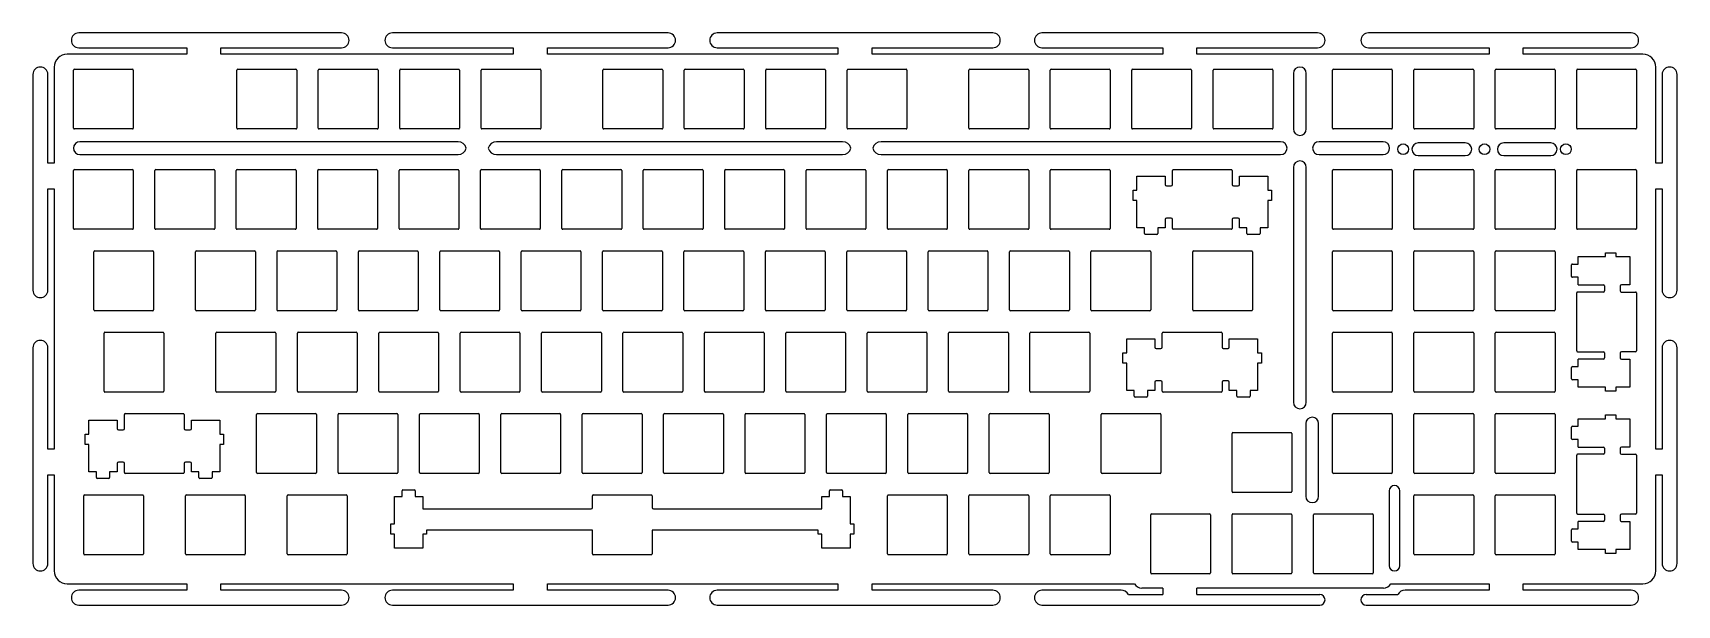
# Model space of a CAD drawing. Header units: millimetres. Extents: x 462 to 847, y 145 to 279.
import ezdxf

# ---------------------------------------------------------------- set-up
doc = ezdxf.new("R2010")
doc.units = ezdxf.units.MM

msp = doc.modelspace()

# ---------------------------------------------------------------- linework, layer by layer
at = {"color": 7, "linetype": 'Continuous'}
for p, q in [((534.74, 278.7), (473.24, 278.7)), ((611.14, 278.7), (546.64, 278.7)), ((687.14, 278.7), (622.64, 278.7)), ((763.14, 278.7), (698.64, 278.7)), ((836.53, 278.7), (775.03, 278.7)), ((498.49, 273.7), (470.49, 273.7)), ((473.24, 275.2), (498.49, 275.2)), ((498.49, 275.2), (498.49, 273.7)), ((506.49, 273.7), (506.49, 275.2)), ((506.49, 275.2), (534.74, 275.2)), ((574.89, 273.7), (506.49, 273.7)), ((546.64, 275.2), (574.89, 275.2)), ((574.89, 275.2), (574.89, 273.7)), ((582.89, 273.7), (582.89, 275.2)), ((582.89, 275.2), (611.14, 275.2)), ((650.89, 273.7), (582.89, 273.7)), ((622.64, 275.2), (650.89, 275.2)), ((650.89, 275.2), (650.89, 273.7)), ((658.89, 273.7), (658.89, 275.2)), ((658.89, 275.2), (687.14, 275.2)), ((726.89, 273.7), (658.89, 273.7)), ((698.64, 275.2), (726.89, 275.2)), ((726.89, 275.2), (726.89, 273.7)), ((734.89, 275.2), (763.14, 275.2)), ((734.89, 273.7), (734.89, 275.2)), ((803.28, 273.7), (734.89, 273.7)), ((775.03, 275.2), (803.28, 275.2)), ((803.28, 275.2), (803.28, 273.7)), ((811.28, 275.2), (836.53, 275.2)), ((811.28, 273.7), (811.28, 275.2)), ((839.28, 273.7), (811.28, 273.7)), ((467.49, 270.7), (467.49, 248.2)), ((471.99, 256.4), (471.99, 270)), ((472.19, 270.2), (485.79, 270.2)), ((485.99, 270), (485.99, 256.4)), ((510.24, 256.4), (510.24, 270)), ((510.44, 270.2), (524.04, 270.2)), ((524.24, 270), (524.24, 256.4)), ((529.29, 256.4), (529.29, 270)), ((529.49, 270.2), (543.09, 270.2)), ((543.29, 270), (543.29, 256.4)), ((548.34, 256.4), (548.34, 270)), ((548.54, 270.2), (562.14, 270.2)), ((562.34, 270), (562.34, 256.4)), ((567.39, 256.4), (567.39, 270)), ((567.59, 270.2), (581.19, 270.2)), ((581.39, 270), (581.39, 256.4)), ((595.89, 256.4), (595.89, 270)), ((596.09, 270.2), (609.69, 270.2)), ((609.89, 270), (609.89, 256.4)), ((614.94, 256.4), (614.94, 270)), ((615.14, 270.2), (628.74, 270.2)), ((628.94, 270), (628.94, 256.4)), ((633.99, 256.4), (633.99, 270)), ((634.19, 270.2), (647.79, 270.2)), ((647.99, 270), (647.99, 256.4)), ((653.04, 256.4), (653.04, 270)), ((653.24, 270.2), (666.84, 270.2)), ((667.04, 270), (667.04, 256.4)), ((681.54, 256.4), (681.54, 270)), ((681.74, 270.2), (695.34, 270.2)), ((695.54, 270), (695.54, 256.4)), ((700.59, 256.4), (700.59, 270)), ((700.79, 270.2), (714.39, 270.2)), ((714.59, 270), (714.59, 256.4)), ((719.64, 256.4), (719.64, 270)), ((719.84, 270.2), (733.44, 270.2)), ((733.64, 270), (733.64, 256.4)), ((738.69, 256.4), (738.69, 270)), ((738.89, 270.2), (752.49, 270.2)), ((752.69, 270), (752.69, 256.4)), ((766.63, 256.4), (766.63, 270)), ((766.83, 270.2), (780.43, 270.2)), ((780.63, 270), (780.63, 256.4)), ((785.68, 256.4), (785.68, 270)), ((785.88, 270.2), (799.48, 270.2)), ((799.68, 270), (799.68, 256.4)), ((804.73, 256.4), (804.73, 270)), ((804.93, 270.2), (818.53, 270.2)), ((818.73, 270), (818.73, 256.4)), ((823.78, 256.4), (823.78, 270)), ((823.98, 270.2), (837.58, 270.2)), ((837.78, 270), (837.78, 256.4)), ((842.28, 248.2), (842.28, 270.7)), ((462.49, 268.95), (462.49, 218.45)), ((465.99, 248.2), (465.99, 268.95)), ((757.49, 269.2), (757.49, 256.2)), ((760.49, 256.2), (760.49, 269.2)), ((843.78, 268.95), (843.78, 248.2)), ((847.28, 218.45), (847.28, 268.95)), ((485.79, 256.2), (472.19, 256.2)), ((524.04, 256.2), (510.44, 256.2)), ((543.09, 256.2), (529.49, 256.2)), ((562.14, 256.2), (548.54, 256.2)), ((581.19, 256.2), (567.59, 256.2)), ((609.69, 256.2), (596.09, 256.2)), ((628.74, 256.2), (615.14, 256.2)), ((647.79, 256.2), (634.19, 256.2)), ((666.84, 256.2), (653.24, 256.2)), ((695.34, 256.2), (681.74, 256.2)), ((714.39, 256.2), (700.79, 256.2)), ((733.44, 256.2), (719.84, 256.2)), ((752.49, 256.2), (738.89, 256.2)), ((780.43, 256.2), (766.83, 256.2)), ((799.48, 256.2), (785.88, 256.2)), ((818.53, 256.2), (804.93, 256.2)), ((837.58, 256.2), (823.98, 256.2)), ((561.99, 253.2), (473.49, 253.2)), ((473.49, 250.2), (561.99, 250.2)), ((651.99, 253.2), (570.99, 253.2)), ((570.99, 250.2), (651.99, 250.2)), ((754.49, 253.2), (660.99, 253.2)), ((660.99, 250.2), (754.49, 250.2)), ((778.49, 253.2), (763.49, 253.2)), ((763.49, 250.2), (778.49, 250.2)), ((797.71, 252.95), (786.71, 252.95)), ((817.71, 252.95), (806.71, 252.95)), ((467.49, 248.2), (465.99, 248.2)), ((471.99, 232.9), (471.99, 246.5)), ((472.19, 246.7), (485.79, 246.7)), ((485.99, 246.5), (485.99, 232.9)), ((491.04, 232.9), (491.04, 246.5)), ((491.24, 246.7), (504.84, 246.7)), ((505.04, 246.5), (505.04, 232.9)), ((510.09, 232.9), (510.09, 246.5)), ((510.29, 246.7), (523.89, 246.7)), ((524.09, 246.5), (524.09, 232.9)), ((529.14, 232.9), (529.14, 246.5)), ((529.34, 246.7), (542.94, 246.7)), ((543.14, 246.5), (543.14, 232.9)), ((548.19, 232.9), (548.19, 246.5)), ((548.39, 246.7), (561.99, 246.7)), ((562.19, 246.5), (562.19, 232.9)), ((567.24, 232.9), (567.24, 246.5)), ((567.44, 246.7), (581.04, 246.7)), ((581.24, 246.5), (581.24, 232.9)), ((586.29, 232.9), (586.29, 246.5)), ((586.49, 246.7), (600.09, 246.7)), ((600.29, 246.5), (600.29, 232.9)), ((605.34, 232.9), (605.34, 246.5)), ((605.54, 246.7), (619.14, 246.7)), ((619.34, 246.5), (619.34, 232.9)), ((624.39, 232.9), (624.39, 246.5)), ((624.59, 246.7), (638.19, 246.7)), ((638.39, 246.5), (638.39, 232.9)), ((643.44, 232.9), (643.44, 246.5)), ((643.64, 246.7), (657.24, 246.7)), ((657.44, 246.5), (657.44, 232.9)), ((662.49, 232.9), (662.49, 246.5)), ((662.69, 246.7), (676.29, 246.7)), ((676.49, 246.5), (676.49, 232.9)), ((681.54, 232.9), (681.54, 246.5)), ((681.74, 246.7), (695.34, 246.7)), ((695.54, 246.5), (695.54, 232.9)), ((700.59, 232.9), (700.59, 246.5)), ((700.79, 246.7), (714.39, 246.7)), ((714.59, 246.5), (714.59, 232.9)), ((729.17, 243.18), (729.17, 246.5)), ((729.37, 246.7), (742.97, 246.7)), ((743.17, 246.5), (743.17, 243.18)), ((757.49, 247.2), (757.49, 192.2)), ((760.49, 192.2), (760.49, 247.2)), ((766.63, 232.9), (766.63, 246.5)), ((766.83, 246.7), (780.43, 246.7)), ((780.63, 246.5), (780.63, 232.9)), ((785.68, 232.9), (785.68, 246.5)), ((785.88, 246.7), (799.48, 246.7)), ((786.71, 249.95), (797.71, 249.95)), ((799.68, 246.5), (799.68, 232.9)), ((804.73, 232.9), (804.73, 246.5)), ((804.93, 246.7), (818.53, 246.7)), ((806.71, 249.95), (817.71, 249.95)), ((818.73, 246.5), (818.73, 232.9)), ((823.78, 232.9), (823.78, 246.5)), ((823.98, 246.7), (837.58, 246.7)), ((837.78, 246.5), (837.78, 232.9)), ((843.78, 248.2), (842.28, 248.2)), ((720.87, 245.14), (727.47, 245.14)), ((720.87, 241.87), (720.87, 245.14)), ((727.47, 245.14), (727.47, 243.18)), ((727.77, 242.88), (728.87, 242.88)), ((743.47, 242.88), (744.57, 242.88)), ((744.87, 245.14), (751.47, 245.14)), ((744.87, 243.18), (744.87, 245.14)), ((751.47, 245.14), (751.47, 241.87)), ((465.99, 218.45), (465.99, 242.2)), ((465.99, 242.2), (467.49, 242.2)), ((467.49, 242.2), (467.49, 181.2)), ((719.97, 241.87), (720.87, 241.87)), ((719.97, 239.45), (719.97, 241.87)), ((720.87, 239.45), (719.97, 239.45)), ((720.87, 233.04), (720.87, 239.45)), ((751.47, 241.87), (752.37, 241.87)), ((752.37, 239.45), (751.47, 239.45)), ((751.47, 239.45), (751.47, 233.04)), ((752.37, 241.87), (752.37, 239.45)), ((842.28, 242.2), (843.78, 242.2)), ((842.28, 181.2), (842.28, 242.2)), ((843.78, 242.2), (843.78, 218.45)), ((727.47, 235), (727.47, 233.04)), ((728.87, 235.3), (727.77, 235.3)), ((729.17, 232.9), (729.17, 235)), ((743.17, 235), (743.17, 232.9)), ((744.57, 235.3), (743.47, 235.3)), ((744.87, 233.04), (744.87, 235)), ((485.79, 232.7), (472.19, 232.7)), ((504.84, 232.7), (491.24, 232.7)), ((523.89, 232.7), (510.29, 232.7)), ((542.94, 232.7), (529.34, 232.7)), ((561.99, 232.7), (548.39, 232.7)), ((581.04, 232.7), (567.44, 232.7)), ((600.09, 232.7), (586.49, 232.7)), ((619.14, 232.7), (605.54, 232.7)), ((638.19, 232.7), (624.59, 232.7)), ((657.24, 232.7), (643.64, 232.7)), ((676.29, 232.7), (662.69, 232.7)), ((695.34, 232.7), (681.74, 232.7)), ((714.39, 232.7), (700.79, 232.7)), ((722.62, 233.04), (720.87, 233.04)), ((722.62, 231.7), (722.62, 233.04)), ((725.52, 231.5), (722.82, 231.5)), ((727.47, 233.04), (725.72, 233.04)), ((725.72, 233.04), (725.72, 231.7)), ((742.97, 232.7), (729.37, 232.7)), ((746.62, 233.04), (744.87, 233.04)), ((746.62, 231.7), (746.62, 233.04)), ((749.52, 231.5), (746.82, 231.5)), ((751.47, 233.04), (749.72, 233.04)), ((749.72, 233.04), (749.72, 231.7)), ((780.43, 232.7), (766.83, 232.7)), ((799.48, 232.7), (785.88, 232.7)), ((818.53, 232.7), (804.93, 232.7)), ((837.58, 232.7), (823.98, 232.7)), ((476.75, 213.85), (476.75, 227.45)), ((476.95, 227.65), (490.55, 227.65)), ((490.75, 227.45), (490.75, 213.85)), ((500.56, 213.85), (500.56, 227.45)), ((500.76, 227.65), (514.36, 227.65)), ((514.56, 227.45), (514.56, 213.85)), ((519.61, 227.45), (519.61, 213.85)), ((519.81, 227.65), (533.41, 227.65)), ((533.61, 227.45), (533.61, 213.85)), ((538.66, 213.85), (538.66, 227.45)), ((538.86, 227.65), (552.46, 227.65)), ((552.66, 227.45), (552.66, 213.85)), ((557.71, 213.85), (557.71, 227.45)), ((557.91, 227.65), (571.51, 227.65)), ((571.71, 227.45), (571.71, 213.85)), ((576.76, 213.85), (576.76, 227.45)), ((576.96, 227.65), (590.56, 227.65)), ((590.76, 227.45), (590.76, 213.85)), ((595.81, 213.85), (595.81, 227.45)), ((596.01, 227.65), (609.61, 227.65)), ((609.81, 227.45), (609.81, 213.85)), ((614.86, 213.85), (614.86, 227.45)), ((615.06, 227.65), (628.66, 227.65)), ((628.86, 227.45), (628.86, 213.85)), ((633.91, 213.85), (633.91, 227.45)), ((634.11, 227.65), (647.71, 227.65)), ((647.91, 227.45), (647.91, 213.85)), ((652.96, 213.85), (652.96, 227.45)), ((653.16, 227.65), (666.76, 227.65)), ((666.96, 227.45), (666.96, 213.85)), ((672.01, 213.85), (672.01, 227.45)), ((672.21, 227.65), (685.81, 227.65)), ((686.01, 227.45), (686.01, 213.85)), ((691.06, 213.85), (691.06, 227.45)), ((691.26, 227.65), (704.86, 227.65)), ((705.06, 227.45), (705.06, 213.85)), ((710.11, 213.85), (710.11, 227.45)), ((710.31, 227.65), (723.91, 227.65)), ((724.11, 227.45), (724.11, 213.85)), ((733.92, 213.85), (733.92, 227.45)), ((734.12, 227.65), (747.72, 227.65)), ((747.92, 227.45), (747.92, 213.85)), ((766.63, 213.85), (766.63, 227.45)), ((766.83, 227.65), (780.43, 227.65)), ((780.63, 227.45), (780.63, 213.85)), ((785.68, 213.85), (785.68, 227.45)), ((785.88, 227.65), (799.48, 227.65)), ((799.68, 227.45), (799.68, 213.85)), ((804.73, 213.85), (804.73, 227.45)), ((804.93, 227.65), (818.53, 227.65)), ((818.73, 227.45), (818.73, 213.85)), ((830.53, 227.22), (832.95, 227.22)), ((830.53, 226.32), (830.53, 227.22)), ((832.95, 227.22), (832.95, 226.32)), ((822.58, 221.67), (822.58, 224.37)), ((822.78, 224.57), (824.12, 224.57)), ((824.12, 226.32), (830.53, 226.32)), ((824.12, 224.57), (824.12, 226.32)), ((832.95, 226.32), (836.22, 226.32)), ((836.22, 226.32), (836.22, 219.72)), ((824.12, 221.47), (822.78, 221.47)), ((824.12, 219.72), (824.12, 221.47)), ((824.12, 219.72), (830.03, 219.72)), ((830.28, 219.47), (830.28, 218.27)), ((833.96, 219.42), (833.96, 218.32)), ((836.22, 219.72), (834.26, 219.72)), ((823.78, 204.22), (823.78, 217.82)), ((830.03, 218.02), (823.98, 218.02)), ((834.26, 218.02), (837.58, 218.02)), ((837.78, 217.82), (837.78, 204.22)), ((490.55, 213.65), (476.95, 213.65)), ((514.36, 213.65), (500.76, 213.65)), ((533.41, 213.65), (519.81, 213.65)), ((552.46, 213.65), (538.86, 213.65)), ((571.51, 213.65), (557.91, 213.65)), ((590.56, 213.65), (576.96, 213.65)), ((609.61, 213.65), (596.01, 213.65)), ((628.66, 213.65), (615.06, 213.65)), ((647.71, 213.65), (634.11, 213.65)), ((666.76, 213.65), (653.16, 213.65)), ((685.81, 213.65), (672.21, 213.65)), ((704.86, 213.65), (691.26, 213.65)), ((723.91, 213.65), (710.31, 213.65)), ((747.72, 213.65), (734.12, 213.65)), ((780.43, 213.65), (766.83, 213.65)), ((799.48, 213.65), (785.88, 213.65)), ((818.53, 213.65), (804.93, 213.65)), ((479.14, 194.8), (479.14, 208.4)), ((479.34, 208.6), (492.94, 208.6)), ((493.14, 208.4), (493.14, 194.8)), ((505.33, 194.8), (505.33, 208.4)), ((505.53, 208.6), (519.13, 208.6)), ((519.33, 208.4), (519.33, 194.8)), ((524.38, 194.8), (524.38, 208.4)), ((524.58, 208.6), (538.18, 208.6)), ((538.38, 208.4), (538.38, 194.8)), ((543.43, 194.8), (543.43, 208.4)), ((543.63, 208.6), (557.23, 208.6)), ((557.43, 208.4), (557.43, 194.8)), ((562.48, 194.8), (562.48, 208.4)), ((562.68, 208.6), (576.28, 208.6)), ((576.48, 208.4), (576.48, 194.8)), ((581.53, 194.8), (581.53, 208.4)), ((581.73, 208.6), (595.33, 208.6)), ((595.53, 208.4), (595.53, 194.8)), ((600.58, 194.8), (600.58, 208.4)), ((600.78, 208.6), (614.38, 208.6)), ((614.58, 208.4), (614.58, 194.8)), ((619.63, 194.8), (619.63, 208.4)), ((619.83, 208.6), (633.43, 208.6)), ((633.63, 208.4), (633.63, 194.8)), ((638.68, 194.8), (638.68, 208.4)), ((638.88, 208.6), (652.48, 208.6)), ((652.68, 208.4), (652.68, 194.8)), ((657.73, 194.8), (657.73, 208.4)), ((657.93, 208.6), (671.53, 208.6)), ((671.73, 208.4), (671.73, 194.8)), ((676.78, 194.8), (676.78, 208.4)), ((676.98, 208.6), (690.58, 208.6)), ((690.78, 208.4), (690.78, 194.8)), ((695.83, 194.8), (695.83, 208.4)), ((696.03, 208.6), (709.63, 208.6)), ((709.83, 208.4), (709.83, 194.8)), ((726.78, 205.08), (726.78, 208.4)), ((726.98, 208.6), (740.58, 208.6)), ((740.78, 208.4), (740.78, 205.08)), ((766.63, 194.8), (766.63, 208.4)), ((766.83, 208.6), (780.43, 208.6)), ((780.63, 208.4), (780.63, 194.8)), ((785.68, 194.8), (785.68, 208.4)), ((785.88, 208.6), (799.48, 208.6)), ((799.68, 208.4), (799.68, 194.8)), ((804.73, 194.8), (804.73, 208.4)), ((804.93, 208.6), (818.53, 208.6)), ((818.73, 208.4), (818.73, 194.8)), ((462.49, 204.95), (462.49, 154.45)), ((465.99, 181.2), (465.99, 204.95)), ((718.48, 207.04), (725.08, 207.04)), ((718.48, 203.77), (718.48, 207.04)), ((725.08, 207.04), (725.08, 205.08)), ((725.38, 204.78), (726.48, 204.78)), ((741.08, 204.78), (742.18, 204.78)), ((742.48, 207.04), (749.08, 207.04)), ((742.48, 205.08), (742.48, 207.04)), ((749.08, 207.04), (749.08, 203.77)), ((823.98, 204.02), (830.03, 204.02)), ((837.58, 204.02), (834.26, 204.02)), ((843.78, 204.95), (843.78, 181.2)), ((847.28, 154.45), (847.28, 204.95)), ((717.58, 203.77), (718.48, 203.77)), ((717.58, 201.35), (717.58, 203.77)), ((718.48, 201.35), (717.58, 201.35)), ((718.48, 194.94), (718.48, 201.35)), ((749.08, 203.77), (749.98, 203.77)), ((749.98, 201.35), (749.08, 201.35)), ((749.08, 201.35), (749.08, 194.94)), ((749.98, 203.77), (749.98, 201.35)), ((822.58, 197.67), (822.58, 200.37)), ((822.78, 200.57), (824.12, 200.57)), ((830.03, 202.32), (824.12, 202.32)), ((824.12, 200.57), (824.12, 202.32)), ((830.28, 203.77), (830.28, 202.57)), ((833.96, 203.72), (833.96, 202.62)), ((834.26, 202.32), (836.22, 202.32)), ((836.22, 202.32), (836.22, 195.72)), ((725.08, 196.9), (725.08, 194.94)), ((726.48, 197.2), (725.38, 197.2)), ((726.78, 194.8), (726.78, 196.9)), ((740.78, 196.9), (740.78, 194.8)), ((742.18, 197.2), (741.08, 197.2)), ((742.48, 194.94), (742.48, 196.9)), ((824.12, 197.47), (822.78, 197.47)), ((824.12, 195.72), (824.12, 197.47)), ((492.94, 194.6), (479.34, 194.6)), ((519.13, 194.6), (505.53, 194.6)), ((538.18, 194.6), (524.58, 194.6)), ((557.23, 194.6), (543.63, 194.6)), ((576.28, 194.6), (562.68, 194.6)), ((595.33, 194.6), (581.73, 194.6)), ((614.38, 194.6), (600.78, 194.6)), ((633.43, 194.6), (619.83, 194.6)), ((652.48, 194.6), (638.88, 194.6)), ((671.53, 194.6), (657.93, 194.6)), ((690.58, 194.6), (676.98, 194.6)), ((709.63, 194.6), (696.03, 194.6)), ((720.23, 194.94), (718.48, 194.94)), ((720.23, 193.6), (720.23, 194.94)), ((723.13, 193.4), (720.43, 193.4)), ((725.08, 194.94), (723.33, 194.94)), ((723.33, 194.94), (723.33, 193.6)), ((740.58, 194.6), (726.98, 194.6)), ((744.23, 194.94), (742.48, 194.94)), ((744.23, 193.6), (744.23, 194.94)), ((747.13, 193.4), (744.43, 193.4)), ((749.08, 194.94), (747.33, 194.94)), ((747.33, 194.94), (747.33, 193.6)), ((780.43, 194.6), (766.83, 194.6)), ((799.48, 194.6), (785.88, 194.6)), ((818.53, 194.6), (804.93, 194.6)), ((830.53, 195.72), (824.12, 195.72)), ((830.53, 194.82), (830.53, 195.72)), ((832.95, 194.82), (830.53, 194.82)), ((836.22, 195.72), (832.95, 195.72)), ((832.95, 195.72), (832.95, 194.82)), ((483.9, 186.03), (483.9, 189.35)), ((484.1, 189.55), (497.7, 189.55)), ((497.9, 189.35), (497.9, 186.03)), ((514.85, 175.75), (514.85, 189.35)), ((515.05, 189.55), (528.65, 189.55)), ((528.85, 189.35), (528.85, 175.75)), ((533.9, 175.75), (533.9, 189.35)), ((534.1, 189.55), (547.7, 189.55)), ((547.9, 189.35), (547.9, 175.75)), ((552.95, 175.75), (552.95, 189.35)), ((553.15, 189.55), (566.75, 189.55)), ((566.95, 189.35), (566.95, 175.75)), ((572, 175.75), (572, 189.35)), ((572.2, 189.55), (585.8, 189.55)), ((586, 189.35), (586, 175.75)), ((591.05, 175.75), (591.05, 189.35)), ((591.25, 189.55), (604.85, 189.55)), ((605.05, 189.35), (605.05, 175.75)), ((610.1, 175.75), (610.1, 189.35)), ((610.3, 189.55), (623.9, 189.55)), ((624.1, 189.35), (624.1, 175.75)), ((629.15, 175.75), (629.15, 189.35)), ((629.35, 189.55), (642.95, 189.55)), ((643.15, 189.35), (643.15, 175.75)), ((648.2, 175.75), (648.2, 189.35)), ((648.4, 189.55), (662, 189.55)), ((662.2, 189.35), (662.2, 175.75)), ((667.25, 175.75), (667.25, 189.35)), ((667.45, 189.55), (681.05, 189.55)), ((681.25, 189.35), (681.25, 175.75)), ((686.3, 175.75), (686.3, 189.35)), ((686.5, 189.55), (700.1, 189.55)), ((700.3, 189.35), (700.3, 175.75)), ((712.49, 175.75), (712.49, 189.35)), ((712.69, 189.55), (726.29, 189.55)), ((726.49, 189.35), (726.49, 175.75)), ((766.63, 175.75), (766.63, 189.35)), ((766.83, 189.55), (780.43, 189.55)), ((780.63, 189.35), (780.63, 175.75)), ((785.68, 175.75), (785.68, 189.35)), ((785.88, 189.55), (799.48, 189.55)), ((799.68, 189.35), (799.68, 175.75)), ((804.73, 175.75), (804.73, 189.35)), ((804.93, 189.55), (818.53, 189.55)), ((818.73, 189.35), (818.73, 175.75)), ((830.53, 189.22), (832.95, 189.22)), ((830.53, 188.32), (830.53, 189.22)), ((832.95, 189.22), (832.95, 188.32)), ((474.7, 182.3), (474.7, 184.72)), ((474.7, 184.72), (475.6, 184.72)), ((475.6, 184.72), (475.6, 187.99)), ((475.6, 187.99), (482.2, 187.99)), ((482.2, 187.99), (482.2, 186.03)), ((482.5, 185.73), (483.6, 185.73)), ((498.2, 185.73), (499.3, 185.73)), ((499.6, 186.03), (499.6, 187.99)), ((499.6, 187.99), (506.2, 187.99)), ((506.2, 187.99), (506.2, 184.72)), ((506.2, 184.72), (507.1, 184.72)), ((507.1, 184.72), (507.1, 182.3)), ((743.13, 171.3), (743.13, 184.9)), ((743.33, 185.1), (756.93, 185.1)), ((757.13, 184.9), (757.13, 171.3)), ((760.38, 187.2), (760.38, 170.2)), ((763.38, 170.2), (763.38, 187.2)), ((822.58, 183.67), (822.58, 186.37)), ((822.78, 186.57), (824.12, 186.57)), ((824.12, 188.32), (830.53, 188.32)), ((824.12, 186.57), (824.12, 188.32)), ((832.95, 188.32), (836.22, 188.32)), ((836.22, 188.32), (836.22, 181.72)), ((467.49, 181.2), (465.99, 181.2)), ((475.6, 182.3), (474.7, 182.3)), ((475.6, 175.89), (475.6, 182.3)), ((506.2, 182.3), (506.2, 175.89)), ((507.1, 182.3), (506.2, 182.3)), ((824.12, 183.47), (822.78, 183.47)), ((824.12, 181.72), (824.12, 183.47)), ((824.12, 181.72), (830.03, 181.72)), ((830.28, 181.47), (830.28, 180.27)), ((833.96, 181.42), (833.96, 180.32)), ((836.22, 181.72), (834.26, 181.72)), ((843.78, 181.2), (842.28, 181.2)), ((482.2, 177.85), (482.2, 175.89)), ((483.6, 178.15), (482.5, 178.15)), ((483.9, 175.75), (483.9, 177.85)), ((497.9, 177.85), (497.9, 175.75)), ((499.3, 178.15), (498.2, 178.15)), ((499.6, 175.89), (499.6, 177.85)), ((823.78, 166.22), (823.78, 179.82)), ((830.03, 180.02), (823.98, 180.02)), ((834.26, 180.02), (837.58, 180.02)), ((837.78, 179.82), (837.78, 166.22)), ((465.99, 154.45), (465.99, 175.2)), ((465.99, 175.2), (467.49, 175.2)), ((467.49, 175.2), (467.49, 152.7)), ((477.35, 175.89), (475.6, 175.89)), ((477.35, 174.55), (477.35, 175.89)), ((480.25, 174.35), (477.55, 174.35)), ((480.45, 175.89), (480.45, 174.55)), ((482.2, 175.89), (480.45, 175.89)), ((497.7, 175.55), (484.1, 175.55)), ((501.35, 175.89), (499.6, 175.89)), ((501.35, 174.55), (501.35, 175.89)), ((504.25, 174.35), (501.55, 174.35)), ((504.45, 175.89), (504.45, 174.55)), ((506.2, 175.89), (504.45, 175.89)), ((528.65, 175.55), (515.05, 175.55)), ((547.7, 175.55), (534.1, 175.55)), ((566.75, 175.55), (553.15, 175.55)), ((585.8, 175.55), (572.2, 175.55)), ((604.85, 175.55), (591.25, 175.55)), ((623.9, 175.55), (610.3, 175.55)), ((642.95, 175.55), (629.35, 175.55)), ((662, 175.55), (648.4, 175.55)), ((681.05, 175.55), (667.45, 175.55)), ((700.1, 175.55), (686.5, 175.55)), ((726.29, 175.55), (712.69, 175.55)), ((780.43, 175.55), (766.83, 175.55)), ((799.48, 175.55), (785.88, 175.55)), ((818.53, 175.55), (804.93, 175.55)), ((842.28, 175.2), (843.78, 175.2)), ((842.28, 152.7), (842.28, 175.2)), ((843.78, 175.2), (843.78, 154.45)), ((474.39, 156.7), (474.39, 170.3)), ((474.59, 170.5), (488.19, 170.5)), ((488.39, 170.3), (488.39, 156.7)), ((498.2, 156.7), (498.2, 170.3)), ((498.4, 170.5), (512, 170.5)), ((512.2, 170.3), (512.2, 156.7)), ((522.01, 156.7), (522.01, 170.3)), ((522.21, 170.5), (535.81, 170.5)), ((536.01, 170.3), (536.01, 156.7)), ((547.13, 163.75), (547.13, 170.16)), ((547.13, 170.16), (548.88, 170.16)), ((548.88, 170.16), (548.88, 171.5)), ((549.08, 171.7), (551.78, 171.7)), ((551.98, 171.5), (551.98, 170.16)), ((551.98, 170.16), (553.73, 170.16)), ((553.73, 170.16), (553.73, 167.25)), ((593.43, 167.55), (593.43, 170.3)), ((593.63, 170.5), (607.23, 170.5)), ((607.43, 170.3), (607.43, 167.55)), ((647.13, 170.16), (648.88, 170.16)), ((647.13, 167.25), (647.13, 170.16)), ((648.88, 170.16), (648.88, 171.5)), ((649.08, 171.7), (651.78, 171.7)), ((651.98, 171.5), (651.98, 170.16)), ((651.98, 170.16), (653.73, 170.16)), ((653.73, 170.16), (653.73, 163.75)), ((662.48, 156.7), (662.48, 170.3)), ((662.68, 170.5), (676.28, 170.5)), ((676.48, 170.3), (676.48, 156.7)), ((681.53, 156.7), (681.53, 170.3)), ((681.73, 170.5), (695.33, 170.5)), ((695.53, 170.3), (695.53, 156.7)), ((700.58, 156.7), (700.58, 170.3)), ((700.78, 170.5), (714.38, 170.5)), ((714.58, 170.3), (714.58, 156.7)), ((756.93, 171.1), (743.33, 171.1)), ((779.88, 171.45), (779.88, 153.95)), ((782.38, 153.95), (782.38, 171.45)), ((785.68, 156.7), (785.68, 170.3)), ((785.88, 170.5), (799.48, 170.5)), ((799.68, 170.3), (799.68, 156.7)), ((804.73, 156.7), (804.73, 170.3)), ((804.93, 170.5), (818.53, 170.5)), ((818.73, 170.3), (818.73, 156.7)), ((553.73, 167.25), (593.13, 167.25)), ((607.73, 167.25), (647.13, 167.25)), ((724.08, 152.25), (724.08, 165.85)), ((724.28, 166.05), (737.88, 166.05)), ((738.08, 165.85), (738.08, 152.25)), ((743.13, 152.25), (743.13, 165.85)), ((743.33, 166.05), (756.93, 166.05)), ((757.13, 165.85), (757.13, 152.25)), ((762.18, 152.25), (762.18, 165.85)), ((762.38, 166.05), (775.98, 166.05)), ((776.18, 165.85), (776.18, 152.25)), ((823.98, 166.02), (830.03, 166.02)), ((830.28, 165.77), (830.28, 164.57)), ((833.96, 165.72), (833.96, 164.62)), ((837.58, 166.02), (834.26, 166.02)), ((546.23, 161.33), (546.23, 163.75)), ((546.23, 163.75), (547.13, 163.75)), ((554.63, 162.25), (554.63, 161.33)), ((593.43, 162.25), (554.63, 162.25)), ((593.43, 156.7), (593.43, 162.25)), ((607.43, 162.25), (607.43, 156.7)), ((646.23, 162.25), (607.43, 162.25)), ((646.23, 161.33), (646.23, 162.25)), ((653.73, 163.75), (654.63, 163.75)), ((654.63, 163.75), (654.63, 161.33)), ((822.58, 159.67), (822.58, 162.37)), ((822.78, 162.57), (824.12, 162.57)), ((830.03, 164.32), (824.12, 164.32)), ((824.12, 162.57), (824.12, 164.32)), ((834.26, 164.32), (836.22, 164.32)), ((836.22, 164.32), (836.22, 157.72)), ((547.13, 161.33), (546.23, 161.33)), ((547.13, 158.06), (547.13, 161.33)), ((553.73, 158.06), (547.13, 158.06)), ((553.73, 161.33), (553.73, 158.06)), ((554.63, 161.33), (553.73, 161.33)), ((647.13, 161.33), (646.23, 161.33)), ((647.13, 158.06), (647.13, 161.33)), ((653.73, 158.06), (647.13, 158.06)), ((654.63, 161.33), (653.73, 161.33)), ((653.73, 161.33), (653.73, 158.06)), ((824.12, 159.47), (822.78, 159.47)), ((824.12, 157.72), (824.12, 159.47)), ((488.19, 156.5), (474.59, 156.5)), ((512, 156.5), (498.4, 156.5)), ((535.81, 156.5), (522.21, 156.5)), ((607.23, 156.5), (593.63, 156.5)), ((676.28, 156.5), (662.68, 156.5)), ((695.33, 156.5), (681.73, 156.5)), ((714.38, 156.5), (700.78, 156.5)), ((799.48, 156.5), (785.88, 156.5)), ((818.53, 156.5), (804.93, 156.5)), ((830.53, 157.72), (824.12, 157.72)), ((830.53, 156.82), (830.53, 157.72)), ((832.95, 156.82), (830.53, 156.82)), ((836.22, 157.72), (832.95, 157.72)), ((832.95, 157.72), (832.95, 156.82)), ((737.88, 152.05), (724.28, 152.05)), ((756.93, 152.05), (743.33, 152.05)), ((775.98, 152.05), (762.38, 152.05)), ((470.49, 149.7), (498.49, 149.7)), ((498.49, 148.2), (473.24, 148.2)), ((498.49, 149.7), (498.49, 148.2)), ((506.49, 148.2), (506.49, 149.7)), ((506.49, 149.7), (574.89, 149.7)), ((534.74, 148.2), (506.49, 148.2)), ((574.89, 148.2), (546.64, 148.2)), ((574.89, 149.7), (574.89, 148.2)), ((582.89, 148.2), (582.89, 149.7)), ((582.89, 149.7), (650.89, 149.7)), ((611.14, 148.2), (582.89, 148.2)), ((650.89, 148.2), (622.64, 148.2)), ((650.89, 149.7), (650.89, 148.2)), ((658.89, 149.7), (720.28, 149.7)), ((658.89, 148.2), (658.89, 149.7)), ((687.14, 148.2), (658.89, 148.2)), ((717.15, 148.2), (698.64, 148.2)), ((718.89, 147.2), (726.89, 147.2)), ((726.89, 148.7), (722.01, 148.7)), ((726.89, 148.7), (726.89, 147.2)), ((778.55, 148.7), (734.89, 148.7)), ((734.89, 147.2), (734.89, 148.7)), ((734.89, 147.2), (763.64, 147.2)), ((774.53, 147.2), (781.89, 147.2)), ((780.28, 149.7), (803.28, 149.7)), ((803.28, 148.2), (783.62, 148.2)), ((803.28, 149.7), (803.28, 148.2)), ((811.28, 149.7), (839.28, 149.7)), ((811.28, 148.2), (811.28, 149.7)), ((836.53, 148.2), (811.28, 148.2)), ((473.24, 144.7), (534.74, 144.7)), ((546.64, 144.7), (611.14, 144.7)), ((622.64, 144.7), (687.14, 144.7)), ((698.64, 144.7), (763.64, 144.7)), ((774.53, 144.7), (836.53, 144.7))]:
    msp.add_line(p, q, dxfattribs=at)
for centre in [(783.16, 251.45), (802.21, 251.45), (821.26, 251.45)]:
    msp.add_circle(centre, 1.25, dxfattribs=at)
for centre, radius, start, end in [((473.24, 276.95), 1.75, 90, 270), ((534.74, 276.95), 1.75, 270, 90), ((546.64, 276.95), 1.75, 90, 270), ((611.14, 276.95), 1.75, 270, 90), ((622.64, 276.95), 1.75, 90, 270), ((687.14, 276.95), 1.75, 270, 90), ((698.64, 276.95), 1.75, 90, 270), ((763.14, 276.95), 1.75, 270, 90), ((775.03, 276.95), 1.75, 90, 270), ((836.53, 276.95), 1.75, 270, 90), ((470.49, 270.7), 3, 90, 180), ((839.28, 270.7), 3, 0, 90), ((464.24, 268.95), 1.75, 0, 180), ((472.19, 270), 0.2, 90, 180), ((485.79, 270), 0.2, 0, 90), ((510.44, 270), 0.2, 90, 180), ((524.04, 270), 0.2, 0, 90), ((529.49, 270), 0.2, 90, 180), ((543.09, 270), 0.2, 0, 90), ((548.54, 270), 0.2, 90, 180), ((562.14, 270), 0.2, 0, 90), ((567.59, 270), 0.2, 90, 180), ((581.19, 270), 0.2, 0, 90), ((596.09, 270), 0.2, 90, 180), ((609.69, 270), 0.2, 0, 90), ((615.14, 270), 0.2, 90, 180), ((628.74, 270), 0.2, 0, 90), ((634.19, 270), 0.2, 90, 180), ((647.79, 270), 0.2, 0, 90), ((653.24, 270), 0.2, 90, 180), ((666.84, 270), 0.2, 0, 90), ((681.74, 270), 0.2, 90, 180), ((695.34, 270), 0.2, 0, 90), ((700.79, 270), 0.2, 90, 180), ((714.39, 270), 0.2, 0, 90), ((719.84, 270), 0.2, 90, 180), ((733.44, 270), 0.2, 0, 90), ((738.89, 270), 0.2, 90, 180), ((752.49, 270), 0.2, 0, 90), ((758.99, 269.2), 1.5, 0, 180), ((766.83, 270), 0.2, 90, 180), ((780.43, 270), 0.2, 0, 90), ((785.88, 270), 0.2, 90, 180), ((799.48, 270), 0.2, 0, 90), ((804.93, 270), 0.2, 90, 180), ((818.53, 270), 0.2, 0, 90), ((823.98, 270), 0.2, 90, 180), ((837.58, 270), 0.2, 0, 90), ((845.53, 268.95), 1.75, 0, 180), ((472.19, 256.4), 0.2, 180, 270), ((485.79, 256.4), 0.2, 270, 0), ((510.44, 256.4), 0.2, 180, 270), ((524.04, 256.4), 0.2, 270, 0), ((529.49, 256.4), 0.2, 180, 270), ((543.09, 256.4), 0.2, 270, 0), ((548.54, 256.4), 0.2, 180, 270), ((562.14, 256.4), 0.2, 270, 0), ((567.59, 256.4), 0.2, 180, 270), ((581.19, 256.4), 0.2, 270, 0), ((596.09, 256.4), 0.2, 180, 270), ((609.69, 256.4), 0.2, 270, 0), ((615.14, 256.4), 0.2, 180, 270), ((628.74, 256.4), 0.2, 270, 0), ((634.19, 256.4), 0.2, 180, 270), ((647.79, 256.4), 0.2, 270, 0), ((653.24, 256.4), 0.2, 180, 270), ((666.84, 256.4), 0.2, 270, 0), ((681.74, 256.4), 0.2, 180, 270), ((695.34, 256.4), 0.2, 270, 0), ((700.79, 256.4), 0.2, 180, 270), ((714.39, 256.4), 0.2, 270, 0), ((719.84, 256.4), 0.2, 180, 270), ((733.44, 256.4), 0.2, 270, 0), ((738.89, 256.4), 0.2, 180, 270), ((752.49, 256.4), 0.2, 270, 0), ((758.99, 256.2), 1.5, 180, 0), ((766.83, 256.4), 0.2, 180, 270), ((780.43, 256.4), 0.2, 270, 0), ((785.88, 256.4), 0.2, 180, 270), ((799.48, 256.4), 0.2, 270, 0), ((804.93, 256.4), 0.2, 180, 270), ((818.53, 256.4), 0.2, 270, 0), ((823.98, 256.4), 0.2, 180, 270), ((837.58, 256.4), 0.2, 270, 0), ((473.49, 251.7), 1.5, 90, 270), ((561.99, 251.2), 2, 14.4775, 90), ((561.99, 252.2), 2, 270, 345.5225), ((570.99, 251.2), 2, 90, 165.5225), ((570.99, 252.2), 2, 194.4775, 270), ((651.99, 251.2), 2, 14.4775, 90), ((651.99, 252.2), 2, 270, 345.5225), ((660.99, 251.2), 2, 90, 165.5225), ((660.99, 252.2), 2, 194.4775, 270), ((754.49, 251.7), 1.5, 270, 90), ((763.49, 251.7), 1.5, 90, 270), ((778.49, 251.7), 1.5, 270, 90), ((786.71, 251.45), 1.5, 90, 270), ((797.71, 251.45), 1.5, 270, 90), ((806.71, 251.45), 1.5, 90, 270), ((817.71, 251.45), 1.5, 270, 90), ((472.19, 246.5), 0.2, 90, 180), ((485.79, 246.5), 0.2, 0, 90), ((491.24, 246.5), 0.2, 90, 180), ((504.84, 246.5), 0.2, 0, 90), ((510.29, 246.5), 0.2, 90, 180), ((523.89, 246.5), 0.2, 0, 90), ((529.34, 246.5), 0.2, 90, 180), ((542.94, 246.5), 0.2, 0, 90), ((548.39, 246.5), 0.2, 90, 180), ((561.99, 246.5), 0.2, 0, 90), ((567.44, 246.5), 0.2, 90, 180), ((581.04, 246.5), 0.2, 0, 90), ((586.49, 246.5), 0.2, 90, 180), ((600.09, 246.5), 0.2, 0, 90), ((605.54, 246.5), 0.2, 90, 180), ((619.14, 246.5), 0.2, 0, 90), ((624.59, 246.5), 0.2, 90, 180), ((638.19, 246.5), 0.2, 0, 90), ((643.64, 246.5), 0.2, 90, 180), ((657.24, 246.5), 0.2, 0, 90), ((662.69, 246.5), 0.2, 90, 180), ((676.29, 246.5), 0.2, 0, 90), ((681.74, 246.5), 0.2, 90, 180), ((695.34, 246.5), 0.2, 0, 90), ((700.79, 246.5), 0.2, 90, 180), ((714.39, 246.5), 0.2, 0, 90), ((729.37, 246.5), 0.2, 90, 180), ((742.97, 246.5), 0.2, 0, 90), ((758.99, 247.2), 1.5, 0, 180), ((766.83, 246.5), 0.2, 90, 180), ((780.43, 246.5), 0.2, 0, 90), ((785.88, 246.5), 0.2, 90, 180), ((799.48, 246.5), 0.2, 0, 90), ((804.93, 246.5), 0.2, 90, 180), ((818.53, 246.5), 0.2, 0, 90), ((823.98, 246.5), 0.2, 90, 180), ((837.58, 246.5), 0.2, 0, 90), ((727.77, 243.18), 0.3, 180, 270), ((728.87, 243.18), 0.3, 270, 0), ((743.47, 243.18), 0.3, 180, 270), ((744.57, 243.18), 0.3, 270, 0), ((727.77, 235), 0.3, 90, 180), ((728.87, 235), 0.3, 0, 90), ((743.47, 235), 0.3, 90, 180), ((744.57, 235), 0.3, 0, 90), ((472.19, 232.9), 0.2, 180, 270), ((485.79, 232.9), 0.2, 270, 0), ((491.24, 232.9), 0.2, 180, 270), ((504.84, 232.9), 0.2, 270, 0), ((510.29, 232.9), 0.2, 180, 270), ((523.89, 232.9), 0.2, 270, 0), ((529.34, 232.9), 0.2, 180, 270), ((542.94, 232.9), 0.2, 270, 0), ((548.39, 232.9), 0.2, 180, 270), ((561.99, 232.9), 0.2, 270, 0), ((567.44, 232.9), 0.2, 180, 270), ((581.04, 232.9), 0.2, 270, 0), ((586.49, 232.9), 0.2, 180, 270), ((600.09, 232.9), 0.2, 270, 0), ((605.54, 232.9), 0.2, 180, 270), ((619.14, 232.9), 0.2, 270, 0), ((624.59, 232.9), 0.2, 180, 270), ((638.19, 232.9), 0.2, 270, 0), ((643.64, 232.9), 0.2, 180, 270), ((657.24, 232.9), 0.2, 270, 0), ((662.69, 232.9), 0.2, 180, 270), ((676.29, 232.9), 0.2, 270, 0), ((681.74, 232.9), 0.2, 180, 270), ((695.34, 232.9), 0.2, 270, 0), ((700.79, 232.9), 0.2, 180, 270), ((714.39, 232.9), 0.2, 270, 0), ((722.82, 231.7), 0.2, 180, 270), ((725.52, 231.7), 0.2, 270, 0), ((729.37, 232.9), 0.2, 180, 270), ((742.97, 232.9), 0.2, 270, 0), ((746.82, 231.7), 0.2, 180, 270), ((749.52, 231.7), 0.2, 270, 0), ((766.83, 232.9), 0.2, 180, 270), ((780.43, 232.9), 0.2, 270, 0), ((785.88, 232.9), 0.2, 180, 270), ((799.48, 232.9), 0.2, 270, 0), ((804.93, 232.9), 0.2, 180, 270), ((818.53, 232.9), 0.2, 270, 0), ((823.98, 232.9), 0.2, 180, 270), ((837.58, 232.9), 0.2, 270, 0), ((476.95, 227.45), 0.2, 90, 180), ((490.55, 227.45), 0.2, 0, 90), ((500.76, 227.45), 0.2, 90, 180), ((514.36, 227.45), 0.2, 0, 90), ((519.81, 227.45), 0.2, 90, 180), ((533.41, 227.45), 0.2, 0, 90), ((538.86, 227.45), 0.2, 90, 180), ((552.46, 227.45), 0.2, 0, 90), ((557.91, 227.45), 0.2, 90, 180), ((571.51, 227.45), 0.2, 0, 90), ((576.96, 227.45), 0.2, 90, 180), ((590.56, 227.45), 0.2, 0, 90), ((596.01, 227.45), 0.2, 90, 180), ((609.61, 227.45), 0.2, 0, 90), ((615.06, 227.45), 0.2, 90, 180), ((628.66, 227.45), 0.2, 0, 90), ((634.11, 227.45), 0.2, 90, 180), ((647.71, 227.45), 0.2, 0, 90), ((653.16, 227.45), 0.2, 90, 180), ((666.76, 227.45), 0.2, 0, 90), ((672.21, 227.45), 0.2, 90, 180), ((685.81, 227.45), 0.2, 0, 90), ((691.26, 227.45), 0.2, 90, 180), ((704.86, 227.45), 0.2, 0, 90), ((710.31, 227.45), 0.2, 90, 180), ((723.91, 227.45), 0.2, 0, 90), ((734.12, 227.45), 0.2, 90, 180), ((747.72, 227.45), 0.2, 0, 90), ((766.83, 227.45), 0.2, 90, 180), ((780.43, 227.45), 0.2, 0, 90), ((785.88, 227.45), 0.2, 90, 180), ((799.48, 227.45), 0.2, 0, 90), ((804.93, 227.45), 0.2, 90, 180), ((818.53, 227.45), 0.2, 0, 90), ((822.78, 224.37), 0.2, 90, 180), ((822.78, 221.67), 0.2, 180, 270), ((830.03, 219.47), 0.25, 0, 90), ((834.26, 219.42), 0.3, 90, 180), ((464.24, 218.45), 1.75, 180, 0), ((823.98, 217.82), 0.2, 90, 180), ((830.03, 218.27), 0.25, 270, 0), ((834.26, 218.32), 0.3, 180, 270), ((837.58, 217.82), 0.2, 0, 90), ((845.53, 218.45), 1.75, 180, 0), ((476.95, 213.85), 0.2, 180, 270), ((490.55, 213.85), 0.2, 270, 0), ((500.76, 213.85), 0.2, 180, 270), ((514.36, 213.85), 0.2, 270, 0), ((519.81, 213.85), 0.2, 180, 270), ((533.41, 213.85), 0.2, 270, 0), ((538.86, 213.85), 0.2, 180, 270), ((552.46, 213.85), 0.2, 270, 0), ((557.91, 213.85), 0.2, 180, 270), ((571.51, 213.85), 0.2, 270, 0), ((576.96, 213.85), 0.2, 180, 270), ((590.56, 213.85), 0.2, 270, 0), ((596.01, 213.85), 0.2, 180, 270), ((609.61, 213.85), 0.2, 270, 0), ((615.06, 213.85), 0.2, 180, 270), ((628.66, 213.85), 0.2, 270, 0), ((634.11, 213.85), 0.2, 180, 270), ((647.71, 213.85), 0.2, 270, 0), ((653.16, 213.85), 0.2, 180, 270), ((666.76, 213.85), 0.2, 270, 0), ((672.21, 213.85), 0.2, 180, 270), ((685.81, 213.85), 0.2, 270, 0), ((691.26, 213.85), 0.2, 180, 270), ((704.86, 213.85), 0.2, 270, 0), ((710.31, 213.85), 0.2, 180, 270), ((723.91, 213.85), 0.2, 270, 0), ((734.12, 213.85), 0.2, 180, 270), ((747.72, 213.85), 0.2, 270, 0), ((766.83, 213.85), 0.2, 180, 270), ((780.43, 213.85), 0.2, 270, 0), ((785.88, 213.85), 0.2, 180, 270), ((799.48, 213.85), 0.2, 270, 0), ((804.93, 213.85), 0.2, 180, 270), ((818.53, 213.85), 0.2, 270, 0), ((479.34, 208.4), 0.2, 90, 180), ((492.94, 208.4), 0.2, 0, 90), ((505.53, 208.4), 0.2, 90, 180), ((519.13, 208.4), 0.2, 0, 90), ((524.58, 208.4), 0.2, 90, 180), ((538.18, 208.4), 0.2, 0, 90), ((543.63, 208.4), 0.2, 90, 180), ((557.23, 208.4), 0.2, 0, 90), ((562.68, 208.4), 0.2, 90, 180), ((576.28, 208.4), 0.2, 0, 90), ((581.73, 208.4), 0.2, 90, 180), ((595.33, 208.4), 0.2, 0, 90), ((600.78, 208.4), 0.2, 90, 180), ((614.38, 208.4), 0.2, 0, 90), ((619.83, 208.4), 0.2, 90, 180), ((633.43, 208.4), 0.2, 0, 90), ((638.88, 208.4), 0.2, 90, 180), ((652.48, 208.4), 0.2, 0, 90), ((657.93, 208.4), 0.2, 90, 180), ((671.53, 208.4), 0.2, 0, 90), ((676.98, 208.4), 0.2, 90, 180), ((690.58, 208.4), 0.2, 0, 90), ((696.03, 208.4), 0.2, 90, 180), ((709.63, 208.4), 0.2, 0, 90), ((726.98, 208.4), 0.2, 90, 180), ((740.58, 208.4), 0.2, 0, 90), ((766.83, 208.4), 0.2, 90, 180), ((780.43, 208.4), 0.2, 0, 90), ((785.88, 208.4), 0.2, 90, 180), ((799.48, 208.4), 0.2, 0, 90), ((804.93, 208.4), 0.2, 90, 180), ((818.53, 208.4), 0.2, 0, 90), ((464.24, 204.95), 1.75, 0, 180), ((725.38, 205.08), 0.3, 180, 270), ((726.48, 205.08), 0.3, 270, 0), ((741.08, 205.08), 0.3, 180, 270), ((742.18, 205.08), 0.3, 270, 0), ((823.98, 204.22), 0.2, 180, 270), ((830.03, 203.77), 0.25, 0, 90), ((834.26, 203.72), 0.3, 90, 180), ((837.58, 204.22), 0.2, 270, 0), ((845.53, 204.95), 1.75, 0, 180), ((822.78, 200.37), 0.2, 90, 180), ((830.03, 202.57), 0.25, 270, 0), ((834.26, 202.62), 0.3, 180, 270), ((725.38, 196.9), 0.3, 90, 180), ((726.48, 196.9), 0.3, 0, 90), ((741.08, 196.9), 0.3, 90, 180), ((742.18, 196.9), 0.3, 0, 90), ((822.78, 197.67), 0.2, 180, 270), ((479.34, 194.8), 0.2, 180, 270), ((492.94, 194.8), 0.2, 270, 0), ((505.53, 194.8), 0.2, 180, 270), ((519.13, 194.8), 0.2, 270, 0), ((524.58, 194.8), 0.2, 180, 270), ((538.18, 194.8), 0.2, 270, 0), ((543.63, 194.8), 0.2, 180, 270), ((557.23, 194.8), 0.2, 270, 0), ((562.68, 194.8), 0.2, 180, 270), ((576.28, 194.8), 0.2, 270, 0), ((581.73, 194.8), 0.2, 180, 270), ((595.33, 194.8), 0.2, 270, 0), ((600.78, 194.8), 0.2, 180, 270), ((614.38, 194.8), 0.2, 270, 0), ((619.83, 194.8), 0.2, 180, 270), ((633.43, 194.8), 0.2, 270, 0), ((638.88, 194.8), 0.2, 180, 270), ((652.48, 194.8), 0.2, 270, 0), ((657.93, 194.8), 0.2, 180, 270), ((671.53, 194.8), 0.2, 270, 0), ((676.98, 194.8), 0.2, 180, 270), ((690.58, 194.8), 0.2, 270, 0), ((696.03, 194.8), 0.2, 180, 270), ((709.63, 194.8), 0.2, 270, 0), ((720.43, 193.6), 0.2, 180, 270), ((723.13, 193.6), 0.2, 270, 0), ((726.98, 194.8), 0.2, 180, 270), ((740.58, 194.8), 0.2, 270, 0), ((744.43, 193.6), 0.2, 180, 270), ((747.13, 193.6), 0.2, 270, 0), ((766.83, 194.8), 0.2, 180, 270), ((780.43, 194.8), 0.2, 270, 0), ((785.88, 194.8), 0.2, 180, 270), ((799.48, 194.8), 0.2, 270, 0), ((804.93, 194.8), 0.2, 180, 270), ((818.53, 194.8), 0.2, 270, 0), ((484.1, 189.35), 0.2, 90, 180), ((497.7, 189.35), 0.2, 0, 90), ((515.05, 189.35), 0.2, 90, 180), ((528.65, 189.35), 0.2, 0, 90), ((534.1, 189.35), 0.2, 90, 180), ((547.7, 189.35), 0.2, 0, 90), ((553.15, 189.35), 0.2, 90, 180), ((566.75, 189.35), 0.2, 0, 90), ((572.2, 189.35), 0.2, 90, 180), ((585.8, 189.35), 0.2, 0, 90), ((591.25, 189.35), 0.2, 90, 180), ((604.85, 189.35), 0.2, 0, 90), ((610.3, 189.35), 0.2, 90, 180), ((623.9, 189.35), 0.2, 0, 90), ((629.35, 189.35), 0.2, 90, 180), ((642.95, 189.35), 0.2, 0, 90), ((648.4, 189.35), 0.2, 90, 180), ((662, 189.35), 0.2, 0, 90), ((667.45, 189.35), 0.2, 90, 180), ((681.05, 189.35), 0.2, 0, 90), ((686.5, 189.35), 0.2, 90, 180), ((700.1, 189.35), 0.2, 0, 90), ((712.69, 189.35), 0.2, 90, 180), ((726.29, 189.35), 0.2, 0, 90), ((758.99, 192.2), 1.5, 180, 0), ((761.88, 187.2), 1.5, 0, 180), ((766.83, 189.35), 0.2, 90, 180), ((780.43, 189.35), 0.2, 0, 90), ((785.88, 189.35), 0.2, 90, 180), ((799.48, 189.35), 0.2, 0, 90), ((804.93, 189.35), 0.2, 90, 180), ((818.53, 189.35), 0.2, 0, 90), ((482.5, 186.03), 0.3, 180, 270), ((483.6, 186.03), 0.3, 270, 0), ((498.2, 186.03), 0.3, 180, 270), ((499.3, 186.03), 0.3, 270, 0), ((743.33, 184.9), 0.2, 90, 180), ((756.93, 184.9), 0.2, 0, 90), ((822.78, 186.37), 0.2, 90, 180), ((822.78, 183.67), 0.2, 180, 270), ((830.03, 181.47), 0.25, 0, 90), ((834.26, 181.42), 0.3, 90, 180), ((482.5, 177.85), 0.3, 90, 180), ((483.6, 177.85), 0.3, 0, 90), ((498.2, 177.85), 0.3, 90, 180), ((499.3, 177.85), 0.3, 0, 90), ((823.98, 179.82), 0.2, 90, 180), ((830.03, 180.27), 0.25, 270, 0), ((834.26, 180.32), 0.3, 180, 270), ((837.58, 179.82), 0.2, 0, 90), ((477.55, 174.55), 0.2, 180, 270), ((480.25, 174.55), 0.2, 270, 0), ((484.1, 175.75), 0.2, 180, 270), ((497.7, 175.75), 0.2, 270, 0), ((501.55, 174.55), 0.2, 180, 270), ((504.25, 174.55), 0.2, 270, 0), ((515.05, 175.75), 0.2, 180, 270), ((528.65, 175.75), 0.2, 270, 0), ((534.1, 175.75), 0.2, 180, 270), ((547.7, 175.75), 0.2, 270, 0), ((553.15, 175.75), 0.2, 180, 270), ((566.75, 175.75), 0.2, 270, 0), ((572.2, 175.75), 0.2, 180, 270), ((585.8, 175.75), 0.2, 270, 0), ((591.25, 175.75), 0.2, 180, 270), ((604.85, 175.75), 0.2, 270, 0), ((610.3, 175.75), 0.2, 180, 270), ((623.9, 175.75), 0.2, 270, 0), ((629.35, 175.75), 0.2, 180, 270), ((642.95, 175.75), 0.2, 270, 0), ((648.4, 175.75), 0.2, 180, 270), ((662, 175.75), 0.2, 270, 0), ((667.45, 175.75), 0.2, 180, 270), ((681.05, 175.75), 0.2, 270, 0), ((686.5, 175.75), 0.2, 180, 270), ((700.1, 175.75), 0.2, 270, 0), ((712.69, 175.75), 0.2, 180, 270), ((726.29, 175.75), 0.2, 270, 0), ((766.83, 175.75), 0.2, 180, 270), ((780.43, 175.75), 0.2, 270, 0), ((785.88, 175.75), 0.2, 180, 270), ((799.48, 175.75), 0.2, 270, 0), ((804.93, 175.75), 0.2, 180, 270), ((818.53, 175.75), 0.2, 270, 0), ((474.59, 170.3), 0.2, 90, 180), ((488.19, 170.3), 0.2, 0, 90), ((498.4, 170.3), 0.2, 90, 180), ((512, 170.3), 0.2, 0, 90), ((522.21, 170.3), 0.2, 90, 180), ((535.81, 170.3), 0.2, 0, 90), ((549.08, 171.5), 0.2, 90, 180), ((551.78, 171.5), 0.2, 0, 90), ((593.63, 170.3), 0.2, 90, 180), ((607.23, 170.3), 0.2, 0, 90), ((649.08, 171.5), 0.2, 90, 180), ((651.78, 171.5), 0.2, 0, 90), ((662.68, 170.3), 0.2, 90, 180), ((676.28, 170.3), 0.2, 0, 90), ((681.73, 170.3), 0.2, 90, 180), ((695.33, 170.3), 0.2, 0, 90), ((700.78, 170.3), 0.2, 90, 180), ((714.38, 170.3), 0.2, 0, 90), ((743.33, 171.3), 0.2, 180, 270), ((756.93, 171.3), 0.2, 270, 0), ((761.88, 170.2), 1.5, 180, 0), ((781.13, 171.45), 1.25, 0, 180), ((785.88, 170.3), 0.2, 90, 180), ((799.48, 170.3), 0.2, 0, 90), ((804.93, 170.3), 0.2, 90, 180), ((818.53, 170.3), 0.2, 0, 90), ((593.13, 167.55), 0.3, 270, 0), ((607.73, 167.55), 0.3, 180, 270), ((724.28, 165.85), 0.2, 90, 180), ((737.88, 165.85), 0.2, 0, 90), ((743.33, 165.85), 0.2, 90, 180), ((756.93, 165.85), 0.2, 0, 90), ((762.38, 165.85), 0.2, 90, 180), ((775.98, 165.85), 0.2, 0, 90), ((823.98, 166.22), 0.2, 180, 270), ((830.03, 165.77), 0.25, 0, 90), ((834.26, 165.72), 0.3, 90, 180), ((837.58, 166.22), 0.2, 270, 0), ((822.78, 162.37), 0.2, 90, 180), ((830.03, 164.57), 0.25, 270, 0), ((834.26, 164.62), 0.3, 180, 270), ((822.78, 159.67), 0.2, 180, 270), ((464.24, 154.45), 1.75, 180, 0), ((474.59, 156.7), 0.2, 180, 270), ((488.19, 156.7), 0.2, 270, 0), ((498.4, 156.7), 0.2, 180, 270), ((512, 156.7), 0.2, 270, 0), ((522.21, 156.7), 0.2, 180, 270), ((535.81, 156.7), 0.2, 270, 0), ((593.63, 156.7), 0.2, 180, 270), ((607.23, 156.7), 0.2, 270, 0), ((662.68, 156.7), 0.2, 180, 270), ((676.28, 156.7), 0.2, 270, 0), ((681.73, 156.7), 0.2, 180, 270), ((695.33, 156.7), 0.2, 270, 0), ((700.78, 156.7), 0.2, 180, 270), ((714.38, 156.7), 0.2, 270, 0), ((781.13, 153.95), 1.25, 180, 0), ((785.88, 156.7), 0.2, 180, 270), ((799.48, 156.7), 0.2, 270, 0), ((804.93, 156.7), 0.2, 180, 270), ((818.53, 156.7), 0.2, 270, 0), ((845.53, 154.45), 1.75, 180, 0), ((470.49, 152.7), 3, 180, 270), ((724.28, 152.25), 0.2, 180, 270), ((737.88, 152.25), 0.2, 270, 0), ((743.33, 152.25), 0.2, 180, 270), ((756.93, 152.25), 0.2, 270, 0), ((762.38, 152.25), 0.2, 180, 270), ((775.98, 152.25), 0.2, 270, 0), ((839.28, 152.7), 3, 270, 0), ((473.24, 146.45), 1.75, 90, 270), ((534.74, 146.45), 1.75, 270, 90), ((546.64, 146.45), 1.75, 90, 270), ((611.14, 146.45), 1.75, 270, 90), ((622.64, 146.45), 1.75, 90, 270), ((687.14, 146.45), 1.75, 270, 90), ((698.64, 146.45), 1.75, 90, 270), ((717.15, 146.2), 2, 30, 90), ((722.01, 150.7), 2, 210, 270), ((763.64, 145.95), 1.25, 270, 90), ((774.53, 145.95), 1.25, 90, 270), ((778.55, 150.7), 2, 270, 330), ((783.62, 146.2), 2, 90, 150), ((836.53, 146.45), 1.75, 270, 90)]:
    msp.add_arc(centre, radius, start, end, dxfattribs=at)

doc.saveas('drawing.dxf')
